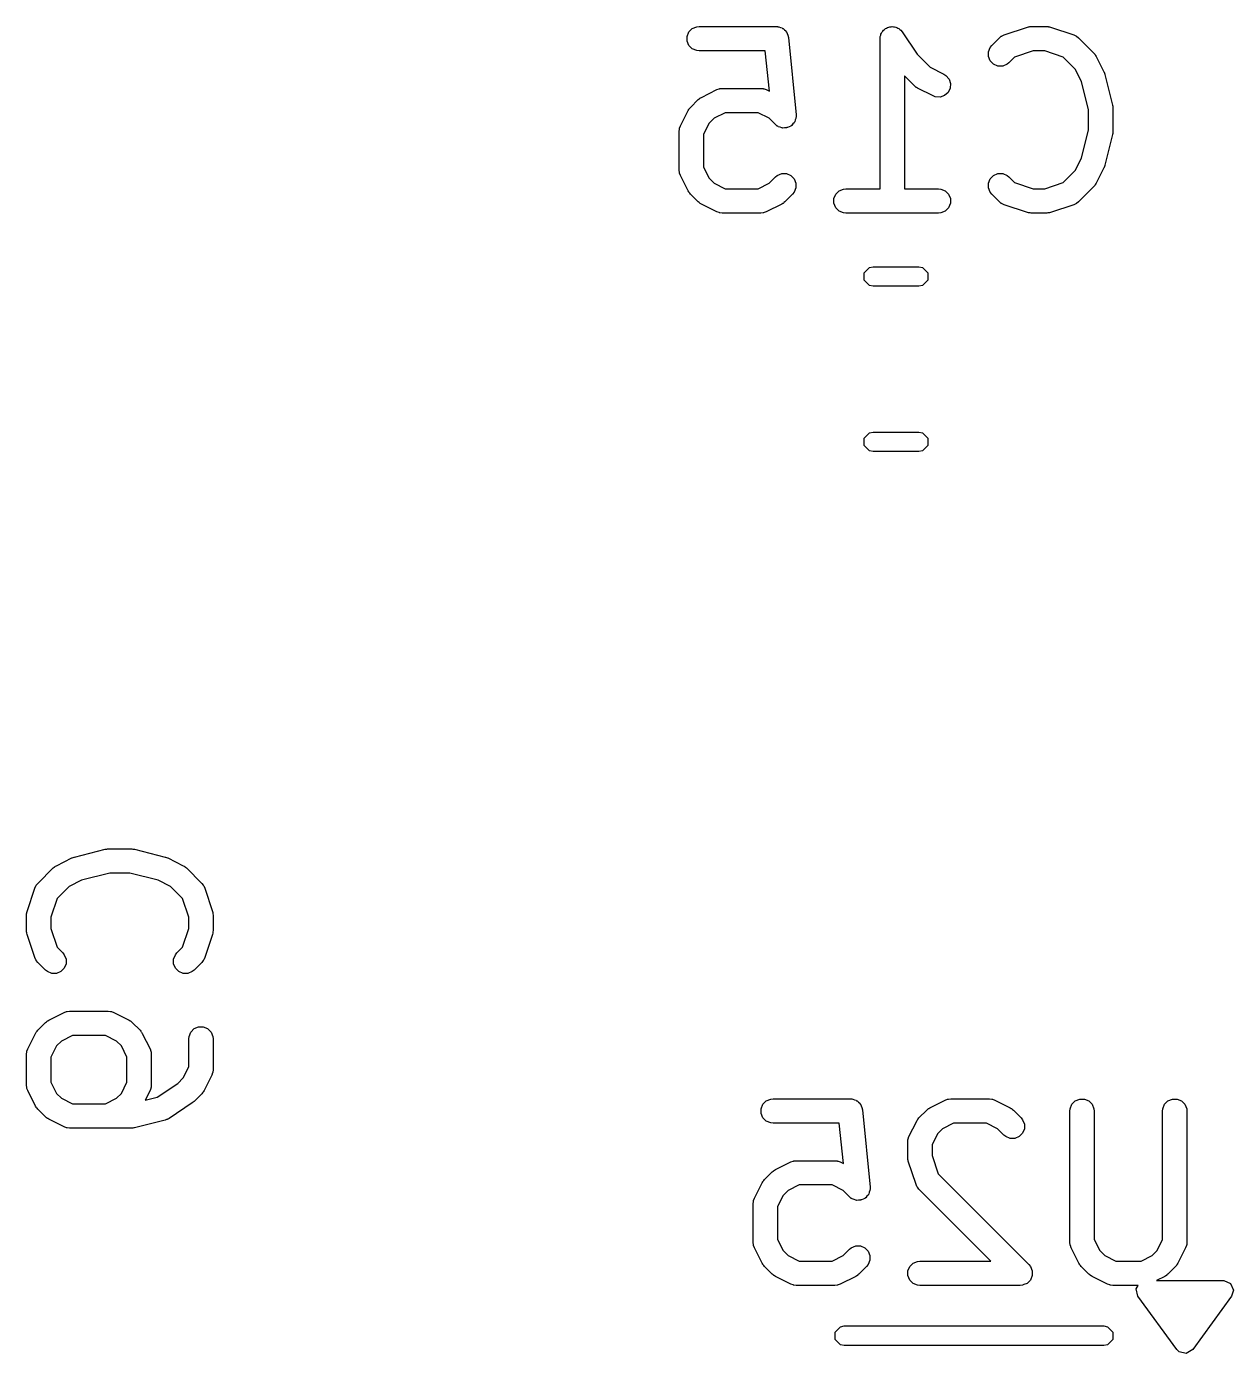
# Model space of a CAD drawing. Extents: x 3.99 to 8.09, y -5.39 to -1.7.
# Drawn here: x 5.9827 to 6.2756, y -4.5177 to -4.1957 of the extents above; entities that cross this region are included whole.
import ezdxf

# ---------------------------------------------------------------- set-up
doc = ezdxf.new("R2010")
doc.units = 0
doc.header["$MEASUREMENT"] = 0
doc.layers.add('BLACK', color=7, linetype='CONTINUOUS')

msp = doc.modelspace()

# ---------------------------------------------------------------- linework, layer by layer
at = {"layer": 'BLACK', "linetype": 'CONTINUOUS'}
for p, q in [((6.14425, -4.19616), (6.14532, -4.19572)), ((6.14532, -4.19572), (6.14589, -4.19566)), ((6.14589, -4.19566), (6.16464, -4.19566)), ((6.16464, -4.19566), (6.16485, -4.19568)), ((6.16485, -4.19568), (6.16493, -4.19568)), ((6.16493, -4.19568), (6.165, -4.1957)), ((6.165, -4.1957), (6.16522, -4.19572)), ((6.16522, -4.19572), (6.16562, -4.19588)), ((6.16562, -4.19588), (6.16603, -4.19601)), ((6.19139, -4.19605), (6.19164, -4.19589)), ((6.19164, -4.19589), (6.19192, -4.19583)), ((6.19192, -4.19583), (6.19219, -4.19572)), ((6.19219, -4.19572), (6.19248, -4.19572)), ((6.19248, -4.19572), (6.19277, -4.19566)), ((6.19277, -4.19566), (6.19305, -4.19572)), ((6.19305, -4.19572), (6.19334, -4.19572)), ((6.19334, -4.19572), (6.19361, -4.19583)), ((6.19361, -4.19583), (6.1939, -4.19589)), ((6.1939, -4.19589), (6.19414, -4.19605)), ((6.21995, -4.19769), (6.22558, -4.19581)), ((6.22558, -4.19581), (6.22586, -4.19575)), ((6.22586, -4.19575), (6.22593, -4.19572)), ((6.22593, -4.19572), (6.22604, -4.19571)), ((6.22604, -4.19571), (6.22614, -4.19569)), ((6.22614, -4.19569), (6.22622, -4.19569)), ((6.22622, -4.19569), (6.22651, -4.19566)), ((6.22651, -4.19566), (6.23026, -4.19566)), ((6.23026, -4.19566), (6.23055, -4.19569)), ((6.23055, -4.19569), (6.23063, -4.19569)), ((6.23063, -4.19569), (6.23073, -4.19571)), ((6.23073, -4.19571), (6.23083, -4.19572)), ((6.23083, -4.19572), (6.23091, -4.19575)), ((6.23091, -4.19575), (6.23119, -4.19581)), ((6.23119, -4.19581), (6.23682, -4.19769)), ((6.143, -4.19804), (6.14344, -4.19697)), ((6.143, -4.19919), (6.143, -4.19804)), ((6.14344, -4.20026), (6.143, -4.19919)), ((6.14344, -4.19697), (6.14425, -4.19616)), ((6.16603, -4.19601), (6.16615, -4.1961)), ((6.16615, -4.1961), (6.16628, -4.19616)), ((6.16628, -4.19616), (6.16659, -4.19647)), ((6.16659, -4.19647), (6.16692, -4.19674)), ((6.16692, -4.19674), (6.16699, -4.19687)), ((6.16699, -4.19687), (6.1671, -4.19697)), ((6.1671, -4.19697), (6.16726, -4.19737)), ((6.16726, -4.19737), (6.16747, -4.19775)), ((6.16747, -4.19775), (6.16751, -4.19797)), ((6.16751, -4.19797), (6.16754, -4.19804)), ((6.16754, -4.19804), (6.16754, -4.19811)), ((6.16754, -4.19811), (6.16758, -4.19832)), ((6.16758, -4.19832), (6.16945, -4.21707)), ((6.18981, -4.19861), (6.18987, -4.19804)), ((6.18981, -4.23503), (6.18981, -4.19861)), ((6.18981, -4.19861), (6.18981, -4.19861)), ((6.18981, -4.19861), (6.18981, -4.19861)), ((6.18981, -4.19861), (6.18981, -4.19861)), ((6.18987, -4.19804), (6.18998, -4.19777)), ((6.18998, -4.19777), (6.19004, -4.19748)), ((6.19004, -4.19748), (6.1902, -4.19724)), ((6.1902, -4.19724), (6.19031, -4.19697)), ((6.19031, -4.19697), (6.19051, -4.19677)), ((6.19051, -4.19677), (6.19068, -4.19652)), ((6.19068, -4.19652), (6.19092, -4.19636)), ((6.19092, -4.19636), (6.19112, -4.19616)), ((6.19112, -4.19616), (6.19139, -4.19605)), ((6.19414, -4.19605), (6.1944, -4.19616)), ((6.1944, -4.19616), (6.19461, -4.19637)), ((6.19461, -4.19637), (6.19485, -4.19653)), ((6.19485, -4.19653), (6.19522, -4.19697)), ((6.19522, -4.19697), (6.19522, -4.19697)), ((6.19522, -4.19697), (6.19522, -4.19698)), ((6.19522, -4.19698), (6.19522, -4.19698)), ((6.19522, -4.19698), (6.19881, -4.20236)), ((6.21692, -4.20028), (6.2188, -4.1984)), ((6.2188, -4.1984), (6.21924, -4.19803)), ((6.21924, -4.19803), (6.21934, -4.19799)), ((6.21934, -4.19799), (6.21942, -4.19792)), ((6.21942, -4.19792), (6.21995, -4.19769)), ((6.23682, -4.19769), (6.23735, -4.19792)), ((6.23735, -4.19792), (6.23743, -4.19799)), ((6.23743, -4.19799), (6.23752, -4.19803)), ((6.23752, -4.19803), (6.23797, -4.1984)), ((6.23797, -4.1984), (6.24172, -4.20215)), ((6.14425, -4.20107), (6.14344, -4.20026)), ((6.14532, -4.20151), (6.14425, -4.20107)), ((6.14589, -4.20157), (6.14532, -4.20151)), ((6.16197, -4.20157), (6.14589, -4.20157)), ((6.16295, -4.21134), (6.16197, -4.20157)), ((6.19881, -4.20236), (6.20201, -4.20556)), ((6.21611, -4.20179), (6.21655, -4.20072)), ((6.21611, -4.20294), (6.21611, -4.20179)), ((6.21655, -4.20072), (6.21692, -4.20028)), ((6.22699, -4.20157), (6.22248, -4.20307)), ((6.22978, -4.20157), (6.22699, -4.20157)), ((6.23429, -4.20307), (6.22978, -4.20157)), ((6.24172, -4.20215), (6.24191, -4.20238)), ((6.24191, -4.20238), (6.24197, -4.20243)), ((6.24197, -4.20243), (6.24202, -4.20252)), ((6.20201, -4.20556), (6.20533, -4.20722)), ((6.21655, -4.204), (6.21611, -4.20294)), ((6.21737, -4.20482), (6.21655, -4.204)), ((6.21843, -4.20526), (6.21737, -4.20482)), ((6.21959, -4.20526), (6.21843, -4.20526)), ((6.22065, -4.20482), (6.21959, -4.20526)), ((6.2211, -4.20445), (6.22065, -4.20482)), ((6.22248, -4.20307), (6.2211, -4.20445)), ((6.23721, -4.20599), (6.23429, -4.20307)), ((6.24202, -4.20252), (6.24209, -4.2026)), ((6.24209, -4.2026), (6.24212, -4.20267)), ((6.24212, -4.20267), (6.24227, -4.20292)), ((6.24227, -4.20292), (6.24415, -4.20667)), ((6.19817, -4.21008), (6.19572, -4.20762)), ((6.19572, -4.20762), (6.19572, -4.23503)), ((6.20533, -4.20722), (6.20582, -4.20753)), ((6.20582, -4.20753), (6.20658, -4.2084)), ((6.20658, -4.2084), (6.20694, -4.20949)), ((6.23872, -4.20902), (6.23721, -4.20599)), ((6.24415, -4.20667), (6.24416, -4.20671)), ((6.24416, -4.20671), (6.24418, -4.20673)), ((6.24418, -4.20673), (6.24426, -4.20697)), ((6.24426, -4.20697), (6.24436, -4.20721)), ((6.24436, -4.20721), (6.24436, -4.20723)), ((6.24436, -4.20723), (6.24437, -4.20727)), ((6.24437, -4.20727), (6.24625, -4.21477)), ((6.14645, -4.21285), (6.1502, -4.21097)), ((6.1502, -4.21097), (6.15074, -4.21077)), ((6.15074, -4.21077), (6.15084, -4.21076)), ((6.15084, -4.21076), (6.15094, -4.21072)), ((6.15094, -4.21072), (6.15152, -4.21066)), ((6.15152, -4.21066), (6.16089, -4.21066)), ((6.16089, -4.21066), (6.16147, -4.21072)), ((6.16147, -4.21072), (6.16157, -4.21076)), ((6.16157, -4.21076), (6.16167, -4.21077)), ((6.16167, -4.21077), (6.16221, -4.21097)), ((6.16221, -4.21097), (6.16295, -4.21134)), ((6.1984, -4.21026), (6.19817, -4.21008)), ((6.19845, -4.21032), (6.1984, -4.21026)), ((6.19854, -4.21038), (6.19845, -4.21032)), ((6.19862, -4.21044), (6.19854, -4.21038)), ((6.19869, -4.21047), (6.19862, -4.21044)), ((6.19894, -4.21063), (6.19869, -4.21047)), ((6.20269, -4.2125), (6.19894, -4.21063)), ((6.20634, -4.21167), (6.20547, -4.21243)), ((6.20686, -4.21064), (6.20634, -4.21167)), ((6.20694, -4.20949), (6.20686, -4.21064)), ((6.24043, -4.21585), (6.23872, -4.20902)), ((6.14362, -4.2155), (6.14381, -4.21527)), ((6.14381, -4.21527), (6.14568, -4.2134)), ((6.14568, -4.2134), (6.14591, -4.21321)), ((6.14591, -4.21321), (6.14596, -4.21316)), ((6.14596, -4.21316), (6.14605, -4.2131)), ((6.14605, -4.2131), (6.14613, -4.21303)), ((6.14613, -4.21303), (6.1462, -4.213)), ((6.1462, -4.213), (6.14645, -4.21285)), ((6.20323, -4.21271), (6.20269, -4.2125)), ((6.20438, -4.21279), (6.20323, -4.21271)), ((6.20547, -4.21243), (6.20438, -4.21279)), ((6.24625, -4.21477), (6.24626, -4.21487)), ((6.24626, -4.21487), (6.24628, -4.21491)), ((6.24628, -4.21491), (6.2463, -4.21513)), ((6.2463, -4.21513), (6.24633, -4.21534)), ((6.14138, -4.21979), (6.14325, -4.21604)), ((6.14325, -4.21604), (6.14341, -4.21579)), ((6.14341, -4.21579), (6.14344, -4.21572)), ((6.14344, -4.21572), (6.14351, -4.21564)), ((6.14351, -4.21564), (6.14356, -4.21555)), ((6.14356, -4.21555), (6.14362, -4.2155)), ((6.14952, -4.21791), (6.14832, -4.21911)), ((6.15222, -4.21657), (6.14952, -4.21791)), ((6.1602, -4.21657), (6.15222, -4.21657)), ((6.16289, -4.21791), (6.1602, -4.21657)), ((6.16443, -4.21945), (6.16289, -4.21791)), ((6.16925, -4.21834), (6.16912, -4.21875)), ((6.16941, -4.21794), (6.16925, -4.21834)), ((6.16946, -4.21765), (6.16941, -4.21779)), ((6.16941, -4.21779), (6.16941, -4.21794)), ((6.16945, -4.21707), (6.16946, -4.21765)), ((6.24043, -4.22075), (6.24043, -4.21585)), ((6.24633, -4.21534), (6.24632, -4.21539)), ((6.24632, -4.21539), (6.24633, -4.21549)), ((6.24633, -4.21549), (6.24633, -4.22111)), ((6.14107, -4.22111), (6.14112, -4.22054)), ((6.14107, -4.23049), (6.14107, -4.22111)), ((6.14112, -4.22054), (6.14116, -4.22044)), ((6.14116, -4.22044), (6.14117, -4.22033)), ((6.14117, -4.22033), (6.14138, -4.21979)), ((6.14832, -4.21911), (6.14697, -4.22181)), ((6.16488, -4.21982), (6.16443, -4.21945)), ((6.16501, -4.21987), (6.16488, -4.21982)), ((6.16513, -4.21997), (6.16501, -4.21987)), ((6.16554, -4.22009), (6.16513, -4.21997)), ((6.16594, -4.22026), (6.16554, -4.22009)), ((6.16609, -4.22026), (6.16594, -4.22026)), ((6.16623, -4.2203), (6.16609, -4.22026)), ((6.16666, -4.22026), (6.16623, -4.2203)), ((6.16709, -4.22026), (6.16666, -4.22026)), ((6.16723, -4.2202), (6.16709, -4.22026)), ((6.16738, -4.22019), (6.16723, -4.2202)), ((6.16776, -4.21998), (6.16738, -4.22019)), ((6.16816, -4.21982), (6.16776, -4.21998)), ((6.16826, -4.21971), (6.16816, -4.21982)), ((6.16839, -4.21964), (6.16826, -4.21971)), ((6.16867, -4.21931), (6.16839, -4.21964)), ((6.16897, -4.219), (6.16867, -4.21931)), ((6.16903, -4.21887), (6.16897, -4.219)), ((6.16912, -4.21875), (6.16903, -4.21887)), ((6.23872, -4.22758), (6.24043, -4.22075)), ((6.24626, -4.22173), (6.24625, -4.22183)), ((6.24628, -4.22169), (6.24626, -4.22173)), ((6.2463, -4.22147), (6.24628, -4.22169)), ((6.24633, -4.22126), (6.2463, -4.22147)), ((6.24633, -4.22111), (6.24632, -4.22121)), ((6.24632, -4.22121), (6.24633, -4.22126)), ((6.14697, -4.22181), (6.14697, -4.22979)), ((6.24625, -4.22183), (6.24437, -4.22933)), ((6.23721, -4.23061), (6.23872, -4.22758)), ((6.14112, -4.23106), (6.14107, -4.23049)), ((6.14116, -4.23116), (6.14112, -4.23106)), ((6.14117, -4.23127), (6.14116, -4.23116)), ((6.14138, -4.23181), (6.14117, -4.23127)), ((6.14697, -4.22979), (6.14832, -4.23249)), ((6.16488, -4.23178), (6.16594, -4.23134)), ((6.16594, -4.23134), (6.16709, -4.23134)), ((6.16709, -4.23134), (6.16816, -4.23178)), ((6.21737, -4.23178), (6.21843, -4.23134)), ((6.21843, -4.23134), (6.21959, -4.23134)), ((6.21959, -4.23134), (6.22065, -4.23178)), ((6.23429, -4.23353), (6.23721, -4.23061)), ((6.24415, -4.22993), (6.24227, -4.23368)), ((6.24416, -4.22989), (6.24415, -4.22993)), ((6.24418, -4.22987), (6.24416, -4.22989)), ((6.24426, -4.22963), (6.24418, -4.22987)), ((6.24436, -4.22939), (6.24426, -4.22963)), ((6.24437, -4.22933), (6.24436, -4.22937)), ((6.24436, -4.22937), (6.24436, -4.22939)), ((6.14325, -4.23556), (6.14138, -4.23181)), ((6.14832, -4.23249), (6.14952, -4.23368)), ((6.14952, -4.23368), (6.15222, -4.23503)), ((6.1602, -4.23503), (6.16289, -4.23368)), ((6.16289, -4.23368), (6.16443, -4.23215)), ((6.16443, -4.23215), (6.16488, -4.23178)), ((6.16816, -4.23178), (6.16897, -4.23259)), ((6.16897, -4.23259), (6.16941, -4.23366)), ((6.16941, -4.23366), (6.16941, -4.23481)), ((6.21611, -4.23366), (6.21655, -4.23259)), ((6.21611, -4.23481), (6.21611, -4.23366)), ((6.21655, -4.23259), (6.21737, -4.23178)), ((6.22065, -4.23178), (6.2211, -4.23215)), ((6.2211, -4.23215), (6.22248, -4.23353)), ((6.22248, -4.23353), (6.22699, -4.23503)), ((6.22978, -4.23503), (6.23429, -4.23353)), ((6.24172, -4.23445), (6.23797, -4.2382)), ((6.24191, -4.23422), (6.24172, -4.23445)), ((6.24197, -4.23417), (6.24191, -4.23422)), ((6.24202, -4.23408), (6.24197, -4.23417)), ((6.24209, -4.234), (6.24202, -4.23408)), ((6.24212, -4.23393), (6.24209, -4.234)), ((6.24227, -4.23368), (6.24212, -4.23393)), ((6.14341, -4.2358), (6.14325, -4.23556)), ((6.14344, -4.23588), (6.14341, -4.2358)), ((6.14351, -4.23596), (6.14344, -4.23588)), ((6.14356, -4.23605), (6.14351, -4.23596)), ((6.14362, -4.2361), (6.14356, -4.23605)), ((6.14381, -4.23632), (6.14362, -4.2361)), ((6.14568, -4.2382), (6.14381, -4.23632)), ((6.15222, -4.23503), (6.1602, -4.23503)), ((6.1686, -4.23632), (6.16673, -4.2382)), ((6.16897, -4.23588), (6.1686, -4.23632)), ((6.16941, -4.23481), (6.16897, -4.23588)), ((6.17862, -4.23741), (6.17906, -4.23634)), ((6.17862, -4.23856), (6.17862, -4.23741)), ((6.17906, -4.23634), (6.17987, -4.23553)), ((6.17987, -4.23553), (6.18094, -4.23509)), ((6.18094, -4.23509), (6.18151, -4.23503)), ((6.18151, -4.23503), (6.18981, -4.23503)), ((6.19572, -4.23503), (6.20401, -4.23503)), ((6.20401, -4.23503), (6.20459, -4.23509)), ((6.20459, -4.23509), (6.20565, -4.23553)), ((6.20565, -4.23553), (6.20647, -4.23634)), ((6.20647, -4.23634), (6.20691, -4.23741)), ((6.20691, -4.23741), (6.20691, -4.23856)), ((6.21655, -4.23588), (6.21611, -4.23481)), ((6.21692, -4.23632), (6.21655, -4.23588)), ((6.2188, -4.2382), (6.21692, -4.23632)), ((6.22699, -4.23503), (6.22978, -4.23503)), ((6.14591, -4.23838), (6.14568, -4.2382)), ((6.14596, -4.23844), (6.14591, -4.23838)), ((6.14605, -4.2385), (6.14596, -4.23844)), ((6.14613, -4.23857), (6.14605, -4.2385)), ((6.1462, -4.2386), (6.14613, -4.23857)), ((6.14645, -4.23875), (6.1462, -4.2386)), ((6.1502, -4.24063), (6.14645, -4.23875)), ((6.15074, -4.24083), (6.1502, -4.24063)), ((6.15084, -4.24084), (6.15074, -4.24083)), ((6.15094, -4.24088), (6.15084, -4.24084)), ((6.15152, -4.24094), (6.15094, -4.24088)), ((6.16089, -4.24094), (6.15152, -4.24094)), ((6.16147, -4.24088), (6.16089, -4.24094)), ((6.16157, -4.24084), (6.16147, -4.24088)), ((6.16167, -4.24083), (6.16157, -4.24084)), ((6.16221, -4.24063), (6.16167, -4.24083)), ((6.16596, -4.23875), (6.16221, -4.24063)), ((6.16621, -4.2386), (6.16596, -4.23875)), ((6.16628, -4.23857), (6.16621, -4.2386)), ((6.16636, -4.2385), (6.16628, -4.23857)), ((6.16645, -4.23844), (6.16636, -4.2385)), ((6.1665, -4.23838), (6.16645, -4.23844)), ((6.16673, -4.2382), (6.1665, -4.23838)), ((6.17906, -4.23963), (6.17862, -4.23856)), ((6.17987, -4.24044), (6.17906, -4.23963)), ((6.18094, -4.24088), (6.17987, -4.24044)), ((6.18151, -4.24094), (6.18094, -4.24088)), ((6.20401, -4.24094), (6.18151, -4.24094)), ((6.20459, -4.24088), (6.20401, -4.24094)), ((6.20565, -4.24044), (6.20459, -4.24088)), ((6.20647, -4.23963), (6.20565, -4.24044)), ((6.20691, -4.23856), (6.20647, -4.23963)), ((6.21924, -4.23857), (6.2188, -4.2382)), ((6.21934, -4.23861), (6.21924, -4.23857)), ((6.21942, -4.23868), (6.21934, -4.23861)), ((6.21995, -4.23891), (6.21942, -4.23868)), ((6.22558, -4.24079), (6.21995, -4.23891)), ((6.22586, -4.24085), (6.22558, -4.24079)), ((6.22593, -4.24088), (6.22586, -4.24085)), ((6.22604, -4.24089), (6.22593, -4.24088)), ((6.22614, -4.24091), (6.22604, -4.24089)), ((6.22622, -4.24091), (6.22614, -4.24091)), ((6.22651, -4.24094), (6.22622, -4.24091)), ((6.23026, -4.24094), (6.22651, -4.24094)), ((6.23055, -4.24091), (6.23026, -4.24094)), ((6.23063, -4.24091), (6.23055, -4.24091)), ((6.23073, -4.24089), (6.23063, -4.24091)), ((6.23083, -4.24088), (6.23073, -4.24089)), ((6.23091, -4.24085), (6.23083, -4.24088)), ((6.23119, -4.24079), (6.23091, -4.24085)), ((6.23682, -4.23891), (6.23119, -4.24079)), ((6.23735, -4.23868), (6.23682, -4.23891)), ((6.23743, -4.23861), (6.23735, -4.23868)), ((6.23752, -4.23857), (6.23743, -4.23861)), ((6.23797, -4.2382), (6.23752, -4.23857)), ((6.18726, -4.25412), (6.18817, -4.25394)), ((6.18817, -4.25394), (6.19924, -4.25394)), ((6.19924, -4.25394), (6.20014, -4.25412)), ((6.18598, -4.2554), (6.18726, -4.25412)), ((6.18598, -4.2572), (6.18598, -4.2554)), ((6.20014, -4.25412), (6.20142, -4.2554)), ((6.20142, -4.2554), (6.20142, -4.2572)), ((6.18726, -4.25848), (6.18598, -4.2572)), ((6.18817, -4.25866), (6.18726, -4.25848)), ((6.19924, -4.25866), (6.18817, -4.25866)), ((6.20014, -4.25848), (6.19924, -4.25866)), ((6.20142, -4.2572), (6.20014, -4.25848)), ((6.18598, -4.29555), (6.18726, -4.29427)), ((6.18598, -4.29736), (6.18598, -4.29555)), ((6.18726, -4.29427), (6.18817, -4.29409)), ((6.18817, -4.29409), (6.19924, -4.29409)), ((6.19924, -4.29409), (6.20014, -4.29427)), ((6.20014, -4.29427), (6.20142, -4.29555)), ((6.20142, -4.29555), (6.20142, -4.29736)), ((6.18726, -4.29864), (6.18598, -4.29736)), ((6.18817, -4.29882), (6.18726, -4.29864)), ((6.19924, -4.29882), (6.18817, -4.29882)), ((6.20014, -4.29864), (6.19924, -4.29882)), ((6.20142, -4.29736), (6.20014, -4.29864)), ((5.99428, -4.39721), (6.00178, -4.39534)), ((6.00178, -4.39534), (6.00188, -4.39532)), ((6.00188, -4.39532), (6.00192, -4.3953)), ((6.00192, -4.3953), (6.00214, -4.39528)), ((6.00214, -4.39528), (6.00235, -4.39525)), ((6.00235, -4.39525), (6.0024, -4.39526)), ((6.0024, -4.39526), (6.0025, -4.39525)), ((6.0025, -4.39525), (6.00812, -4.39525)), ((6.00812, -4.39525), (6.00822, -4.39526)), ((6.00822, -4.39526), (6.00826, -4.39525)), ((6.00826, -4.39525), (6.00848, -4.39528)), ((6.00848, -4.39528), (6.0087, -4.3953)), ((6.0087, -4.3953), (6.00874, -4.39532)), ((6.00874, -4.39532), (6.00884, -4.39534)), ((6.00884, -4.39534), (6.01634, -4.39721)), ((5.98993, -4.39931), (5.99368, -4.39743)), ((5.99368, -4.39743), (5.99372, -4.39742)), ((5.99372, -4.39742), (5.99374, -4.39741)), ((5.99374, -4.39741), (5.99398, -4.39732)), ((5.99398, -4.39732), (5.99422, -4.39723)), ((5.99422, -4.39723), (5.99424, -4.39723)), ((5.99424, -4.39723), (5.99428, -4.39721)), ((6.01634, -4.39721), (6.01638, -4.39723)), ((6.01638, -4.39723), (6.0164, -4.39723)), ((6.0164, -4.39723), (6.01664, -4.39732)), ((6.01664, -4.39732), (6.01688, -4.39741)), ((6.01688, -4.39741), (6.0169, -4.39742)), ((6.0169, -4.39742), (6.01694, -4.39743)), ((6.01694, -4.39743), (6.02069, -4.39931)), ((5.98541, -4.40361), (5.98916, -4.39986)), ((5.98916, -4.39986), (5.98939, -4.39968)), ((5.98939, -4.39968), (5.98944, -4.39962)), ((5.98944, -4.39962), (5.98953, -4.39956)), ((5.98953, -4.39956), (5.98961, -4.39949)), ((5.98961, -4.39949), (5.98968, -4.39946)), ((5.98968, -4.39946), (5.98993, -4.39931)), ((6.00286, -4.40115), (5.99603, -4.40286)), ((6.00776, -4.40115), (6.00286, -4.40115)), ((6.01459, -4.40286), (6.00776, -4.40115)), ((6.02069, -4.39931), (6.02094, -4.39946)), ((6.02094, -4.39946), (6.02101, -4.39949)), ((6.02101, -4.39949), (6.02109, -4.39956)), ((6.02109, -4.39956), (6.02118, -4.39962)), ((6.02118, -4.39962), (6.02123, -4.39968)), ((6.02123, -4.39968), (6.02146, -4.39986)), ((6.02146, -4.39986), (6.02521, -4.40361)), ((5.98282, -4.41039), (5.9847, -4.40477)), ((5.9847, -4.40477), (5.98493, -4.40424)), ((5.98493, -4.40424), (5.985, -4.40416)), ((5.985, -4.40416), (5.98504, -4.40406)), ((5.98504, -4.40406), (5.98541, -4.40361)), ((5.993, -4.40438), (5.99008, -4.40729)), ((5.99603, -4.40286), (5.993, -4.40438)), ((6.01762, -4.40438), (6.01459, -4.40286)), ((6.02054, -4.40729), (6.01762, -4.40438)), ((6.02521, -4.40361), (6.02557, -4.40406)), ((6.02557, -4.40406), (6.02561, -4.40416)), ((6.02561, -4.40416), (6.02568, -4.40424)), ((6.02568, -4.40424), (6.02592, -4.40477)), ((6.02592, -4.40477), (6.02779, -4.41039)), ((5.99008, -4.40729), (5.98858, -4.4118)), ((6.02204, -4.4118), (6.02054, -4.40729)), ((5.98267, -4.41132), (5.9827, -4.41103)), ((5.98267, -4.41507), (5.98267, -4.41132)), ((5.98269, -4.41095), (5.98272, -4.41085)), ((5.9827, -4.41103), (5.98269, -4.41095)), ((5.98272, -4.41085), (5.98273, -4.41075)), ((5.98273, -4.41075), (5.98276, -4.41068)), ((5.98276, -4.41068), (5.98282, -4.41039)), ((6.02779, -4.41039), (6.02786, -4.41068)), ((6.02786, -4.41068), (6.02789, -4.41075)), ((6.02789, -4.41075), (6.0279, -4.41085)), ((6.0279, -4.41085), (6.02792, -4.41095)), ((6.02792, -4.41095), (6.02792, -4.41103)), ((6.02792, -4.41103), (6.02795, -4.41132)), ((6.02795, -4.41132), (6.02795, -4.41507)), ((5.98858, -4.4118), (5.98858, -4.41459)), ((5.98858, -4.41459), (5.99008, -4.4191)), ((6.02054, -4.4191), (6.02204, -4.41459)), ((6.02204, -4.41459), (6.02204, -4.4118)), ((5.9827, -4.41536), (5.98267, -4.41507)), ((5.98269, -4.41544), (5.9827, -4.41536)), ((5.98272, -4.41554), (5.98269, -4.41544)), ((5.98273, -4.41565), (5.98272, -4.41554)), ((5.98276, -4.41572), (5.98273, -4.41565)), ((5.98282, -4.41601), (5.98276, -4.41572)), ((5.9847, -4.42163), (5.98282, -4.41601)), ((6.02779, -4.41601), (6.02592, -4.42163)), ((6.02786, -4.41572), (6.02779, -4.41601)), ((6.02789, -4.41565), (6.02786, -4.41572)), ((6.0279, -4.41554), (6.02789, -4.41565)), ((6.02792, -4.41544), (6.0279, -4.41554)), ((6.02795, -4.41507), (6.02792, -4.41536)), ((6.02792, -4.41536), (6.02792, -4.41544)), ((5.99008, -4.4191), (5.99146, -4.42048)), ((5.99146, -4.42048), (5.99183, -4.42093)), ((5.99183, -4.42093), (5.99227, -4.422)), ((6.01835, -4.422), (6.01879, -4.42093)), ((6.01879, -4.42093), (6.01916, -4.42048)), ((6.01916, -4.42048), (6.02054, -4.4191)), ((5.98493, -4.42216), (5.9847, -4.42163)), ((5.985, -4.42224), (5.98493, -4.42216)), ((5.98504, -4.42234), (5.985, -4.42224)), ((5.98541, -4.42279), (5.98504, -4.42234)), ((5.98728, -4.42466), (5.98541, -4.42279)), ((5.99183, -4.42421), (5.99101, -4.42503)), ((5.99227, -4.42315), (5.99183, -4.42421)), ((5.99227, -4.422), (5.99227, -4.42315)), ((6.01835, -4.42315), (6.01835, -4.422)), ((6.01879, -4.42421), (6.01835, -4.42315)), ((6.0196, -4.42503), (6.01879, -4.42421)), ((6.02521, -4.42279), (6.02333, -4.42466)), ((6.02557, -4.42234), (6.02521, -4.42279)), ((6.02561, -4.42224), (6.02557, -4.42234)), ((6.02568, -4.42216), (6.02561, -4.42224)), ((6.02592, -4.42163), (6.02568, -4.42216)), ((5.98773, -4.42503), (5.98728, -4.42466)), ((5.9888, -4.42547), (5.98773, -4.42503)), ((5.98995, -4.42547), (5.9888, -4.42547)), ((5.99101, -4.42503), (5.98995, -4.42547)), ((6.02067, -4.42547), (6.0196, -4.42503)), ((6.02182, -4.42547), (6.02067, -4.42547)), ((6.02288, -4.42503), (6.02182, -4.42547)), ((6.02333, -4.42466), (6.02288, -4.42503)), ((5.98541, -4.43923), (5.98728, -4.43736)), ((5.98728, -4.43736), (5.98751, -4.43717)), ((5.98751, -4.43717), (5.98756, -4.43711)), ((5.98756, -4.43711), (5.98765, -4.43706)), ((5.98765, -4.43706), (5.98773, -4.43699)), ((5.98773, -4.43699), (5.9878, -4.43696)), ((5.9878, -4.43696), (5.98805, -4.4368)), ((5.98805, -4.4368), (5.9918, -4.43493)), ((5.9918, -4.43493), (5.99234, -4.43472)), ((5.99234, -4.43472), (5.99245, -4.43471)), ((5.99245, -4.43471), (5.99255, -4.43467)), ((5.99255, -4.43467), (5.99312, -4.43462)), ((5.99312, -4.43462), (6.0025, -4.43462)), ((6.0025, -4.43462), (6.00307, -4.43467)), ((6.00307, -4.43467), (6.00317, -4.43471)), ((6.00317, -4.43471), (6.00328, -4.43472)), ((6.00328, -4.43472), (6.00382, -4.43493)), ((6.00382, -4.43493), (6.00757, -4.4368)), ((6.00757, -4.4368), (6.00781, -4.43696)), ((6.00781, -4.43696), (6.00789, -4.43699)), ((6.00789, -4.43699), (6.00797, -4.43706)), ((6.00797, -4.43706), (6.00806, -4.43711)), ((6.00806, -4.43711), (6.00811, -4.43717)), ((6.00811, -4.43717), (6.00833, -4.43736)), ((6.00833, -4.43736), (6.01021, -4.43923)), ((5.98298, -4.44375), (5.98486, -4.44)), ((5.98486, -4.44), (5.98501, -4.43975)), ((5.98501, -4.43975), (5.98504, -4.43968)), ((5.98504, -4.43968), (5.98511, -4.4396)), ((5.98511, -4.4396), (5.98516, -4.43951)), ((5.98516, -4.43951), (5.98522, -4.43946)), ((5.98522, -4.43946), (5.98541, -4.43923)), ((5.99382, -4.44052), (5.99112, -4.44187)), ((6.0018, -4.44052), (5.99382, -4.44052)), ((6.0045, -4.44187), (6.0018, -4.44052)), ((6.01021, -4.43923), (6.01039, -4.43946)), ((6.01039, -4.43946), (6.01045, -4.43951)), ((6.01045, -4.43951), (6.01051, -4.4396)), ((6.01051, -4.4396), (6.01058, -4.43968)), ((6.01058, -4.43968), (6.0106, -4.43975)), ((6.0106, -4.43975), (6.01076, -4.44)), ((6.01076, -4.44), (6.01264, -4.44375)), ((6.0221, -4.44074), (6.02254, -4.43968)), ((6.02254, -4.43968), (6.02335, -4.43886)), ((6.02335, -4.43886), (6.02442, -4.43842)), ((6.02442, -4.43842), (6.02557, -4.43842)), ((6.02557, -4.43842), (6.02663, -4.43886)), ((6.02663, -4.43886), (6.02745, -4.43968)), ((6.02745, -4.43968), (6.02789, -4.44074)), ((5.98277, -4.44429), (5.98298, -4.44375)), ((5.98992, -4.44307), (5.98858, -4.44577)), ((5.99112, -4.44187), (5.98992, -4.44307)), ((6.00569, -4.44307), (6.0045, -4.44187)), ((6.00704, -4.44577), (6.00569, -4.44307)), ((6.01264, -4.44375), (6.01284, -4.44429)), ((6.02204, -4.44132), (6.0221, -4.44074)), ((6.02204, -4.44812), (6.02204, -4.44132)), ((6.02789, -4.44074), (6.02795, -4.44132)), ((6.02795, -4.44132), (6.02795, -4.44882)), ((5.98267, -4.44507), (5.98273, -4.44449)), ((5.98267, -4.45257), (5.98267, -4.44507)), ((5.98273, -4.44449), (5.98277, -4.4444)), ((5.98277, -4.4444), (5.98277, -4.44429)), ((5.98858, -4.44577), (5.98858, -4.45187)), ((6.00704, -4.45187), (6.00704, -4.44577)), ((6.01284, -4.44429), (6.01285, -4.4444)), ((6.01285, -4.4444), (6.01289, -4.44449)), ((6.01289, -4.44449), (6.01295, -4.44507)), ((6.01295, -4.44507), (6.01295, -4.45257)), ((6.02069, -4.45082), (6.02204, -4.44812)), ((6.02763, -4.45014), (6.02576, -4.45389)), ((6.02784, -4.4496), (6.02763, -4.45014)), ((6.02785, -4.44949), (6.02784, -4.4496)), ((6.02789, -4.44939), (6.02785, -4.44949)), ((6.02795, -4.44882), (6.02789, -4.44939)), ((5.98273, -4.45314), (5.98267, -4.45257)), ((5.98277, -4.45324), (5.98273, -4.45314)), ((5.98277, -4.45335), (5.98277, -4.45324)), ((5.98298, -4.45389), (5.98277, -4.45335)), ((5.98858, -4.45187), (5.98992, -4.45457)), ((6.00569, -4.45457), (6.00704, -4.45187)), ((6.01284, -4.45335), (6.01264, -4.45389)), ((6.01285, -4.45324), (6.01284, -4.45335)), ((6.01289, -4.45314), (6.01285, -4.45324)), ((6.01295, -4.45257), (6.01289, -4.45314)), ((6.01441, -4.45545), (6.01936, -4.45215)), ((6.01936, -4.45215), (6.02069, -4.45082)), ((5.98486, -4.45764), (5.98298, -4.45389)), ((5.98992, -4.45457), (5.99112, -4.45577)), ((5.99112, -4.45577), (5.99382, -4.45711)), ((6.0018, -4.45711), (6.0045, -4.45577)), ((6.0045, -4.45577), (6.00569, -4.45457)), ((6.01264, -4.45389), (6.01149, -4.45618)), ((6.01149, -4.45618), (6.01441, -4.45545)), ((6.0231, -4.45672), (6.02288, -4.4569)), ((6.02333, -4.45653), (6.0231, -4.45672)), ((6.02521, -4.45466), (6.02333, -4.45653)), ((6.02333, -4.45653), (6.02333, -4.45653)), ((6.02333, -4.45653), (6.02333, -4.45653)), ((6.02539, -4.45443), (6.02521, -4.45466)), ((6.02545, -4.45438), (6.02539, -4.45443)), ((6.02551, -4.45429), (6.02545, -4.45438)), ((6.02557, -4.45421), (6.02551, -4.45429)), ((6.0256, -4.45414), (6.02557, -4.45421)), ((6.02576, -4.45389), (6.0256, -4.45414)), ((6.1614, -4.45721), (6.16221, -4.4564)), ((6.16221, -4.4564), (6.16328, -4.45596)), ((6.16328, -4.45596), (6.16385, -4.4559)), ((6.16385, -4.4559), (6.1826, -4.4559)), ((6.1826, -4.4559), (6.18282, -4.45592)), ((6.18282, -4.45592), (6.18289, -4.45591)), ((6.18289, -4.45591), (6.18296, -4.45593)), ((6.18296, -4.45593), (6.18318, -4.45596)), ((6.18318, -4.45596), (6.18358, -4.45612)), ((6.18358, -4.45612), (6.18399, -4.45624)), ((6.18399, -4.45624), (6.18411, -4.45634)), ((6.18411, -4.45634), (6.18424, -4.4564)), ((6.18424, -4.4564), (6.18455, -4.4567)), ((6.18455, -4.4567), (6.18488, -4.45697)), ((6.2019, -4.45808), (6.20565, -4.45621)), ((6.20565, -4.45621), (6.20619, -4.456)), ((6.20619, -4.456), (6.2063, -4.456)), ((6.2063, -4.456), (6.2064, -4.45596)), ((6.2064, -4.45596), (6.20697, -4.4559)), ((6.20697, -4.4559), (6.21635, -4.4559)), ((6.21635, -4.4559), (6.21692, -4.45596)), ((6.21692, -4.45596), (6.21702, -4.456)), ((6.21702, -4.456), (6.21713, -4.456)), ((6.21713, -4.456), (6.21767, -4.45621)), ((6.21767, -4.45621), (6.22142, -4.45808)), ((6.23639, -4.45721), (6.2372, -4.4564)), ((6.2372, -4.4564), (6.23827, -4.45596)), ((6.23827, -4.45596), (6.23942, -4.45596)), ((6.23942, -4.45596), (6.24049, -4.4564)), ((6.24049, -4.4564), (6.2413, -4.45721)), ((6.25889, -4.45721), (6.2597, -4.4564)), ((6.2597, -4.4564), (6.26077, -4.45596)), ((6.26077, -4.45596), (6.26192, -4.45596)), ((6.26192, -4.45596), (6.26298, -4.4564)), ((6.26298, -4.4564), (6.2638, -4.45721)), ((5.98501, -4.45789), (5.98486, -4.45764)), ((5.98504, -4.45796), (5.98501, -4.45789)), ((5.98511, -4.45804), (5.98504, -4.45796)), ((5.98516, -4.45813), (5.98511, -4.45804)), ((5.98522, -4.45818), (5.98516, -4.45813)), ((5.98541, -4.45841), (5.98522, -4.45818)), ((5.98728, -4.46028), (5.98541, -4.45841)), ((5.99382, -4.45711), (6.0018, -4.45711)), ((6.02288, -4.4569), (6.01726, -4.46065)), ((6.02288, -4.4569), (6.02288, -4.4569)), ((6.02288, -4.4569), (6.02288, -4.4569)), ((6.16096, -4.45828), (6.1614, -4.45721)), ((6.16096, -4.45943), (6.16096, -4.45828)), ((6.1614, -4.46049), (6.16096, -4.45943)), ((6.18488, -4.45697), (6.18495, -4.45711)), ((6.18495, -4.45711), (6.18506, -4.45721)), ((6.18506, -4.45721), (6.18522, -4.45761)), ((6.18522, -4.45761), (6.18543, -4.45799)), ((6.18543, -4.45799), (6.18547, -4.45821)), ((6.18547, -4.45821), (6.1855, -4.45828)), ((6.1855, -4.45828), (6.1855, -4.45835)), ((6.1855, -4.45835), (6.18554, -4.45856)), ((6.18554, -4.45856), (6.18741, -4.4773)), ((6.19926, -4.46051), (6.20114, -4.45864)), ((6.20114, -4.45864), (6.20136, -4.45845)), ((6.20136, -4.45845), (6.20141, -4.45839)), ((6.20141, -4.45839), (6.2015, -4.45834)), ((6.2015, -4.45834), (6.20158, -4.45827)), ((6.20158, -4.45827), (6.20166, -4.45824)), ((6.20166, -4.45824), (6.2019, -4.45808)), ((6.22142, -4.45808), (6.22167, -4.45824)), ((6.22167, -4.45824), (6.22174, -4.45827)), ((6.22174, -4.45827), (6.22182, -4.45834)), ((6.22182, -4.45834), (6.22191, -4.45839)), ((6.22191, -4.45839), (6.22196, -4.45845)), ((6.22196, -4.45845), (6.22219, -4.45864)), ((6.22219, -4.45864), (6.22406, -4.46051)), ((6.23589, -4.45885), (6.23595, -4.45828)), ((6.23589, -4.49072), (6.23589, -4.45885)), ((6.23595, -4.45828), (6.23639, -4.45721)), ((6.2413, -4.45721), (6.24174, -4.45828)), ((6.24174, -4.45828), (6.2418, -4.45885)), ((6.2418, -4.45885), (6.2418, -4.49003)), ((6.25839, -4.45885), (6.25845, -4.45828)), ((6.25839, -4.49003), (6.25839, -4.45885)), ((6.25845, -4.45828), (6.25889, -4.45721)), ((6.2638, -4.45721), (6.26424, -4.45828)), ((6.26424, -4.45828), (6.2643, -4.45885)), ((6.2643, -4.45885), (6.2643, -4.49072)), ((5.98751, -4.46047), (5.98728, -4.46028)), ((5.98756, -4.46053), (5.98751, -4.46047)), ((5.98765, -4.46058), (5.98756, -4.46053)), ((5.98773, -4.46065), (5.98765, -4.46058)), ((5.9878, -4.46068), (5.98773, -4.46065)), ((5.98805, -4.46083), (5.9878, -4.46068)), ((5.9918, -4.46271), (5.98805, -4.46083)), ((5.99234, -4.46292), (5.9918, -4.46271)), ((5.99245, -4.46292), (5.99234, -4.46292)), ((5.99255, -4.46296), (5.99245, -4.46292)), ((5.99312, -4.46302), (5.99255, -4.46296)), ((6.00812, -4.46302), (5.99312, -4.46302)), ((6.00822, -4.46301), (6.00812, -4.46302)), ((6.00826, -4.46302), (6.00822, -4.46301)), ((6.00848, -4.46298), (6.00826, -4.46302)), ((6.0087, -4.46296), (6.00848, -4.46298)), ((6.00874, -4.46295), (6.0087, -4.46296)), ((6.00884, -4.46293), (6.00874, -4.46295)), ((6.01634, -4.46106), (6.00884, -4.46293)), ((6.01667, -4.46094), (6.01634, -4.46106)), ((6.01675, -4.46092), (6.01667, -4.46094)), ((6.01681, -4.46089), (6.01675, -4.46092)), ((6.01688, -4.46086), (6.01681, -4.46089)), ((6.01694, -4.46082), (6.01688, -4.46086)), ((6.01726, -4.46065), (6.01694, -4.46082)), ((6.16221, -4.46131), (6.1614, -4.46049)), ((6.16328, -4.46175), (6.16221, -4.46131)), ((6.16385, -4.4618), (6.16328, -4.46175)), ((6.17993, -4.4618), (6.16385, -4.4618)), ((6.18091, -4.47158), (6.17993, -4.4618)), ((6.19683, -4.46503), (6.19871, -4.46128)), ((6.19871, -4.46128), (6.19886, -4.46103)), ((6.19886, -4.46103), (6.19889, -4.46096)), ((6.19889, -4.46096), (6.19896, -4.46088)), ((6.19896, -4.46088), (6.19902, -4.46079)), ((6.19902, -4.46079), (6.19908, -4.46074)), ((6.19908, -4.46074), (6.19926, -4.46051)), ((6.20497, -4.46315), (6.20378, -4.46435)), ((6.20767, -4.4618), (6.20497, -4.46315)), ((6.21565, -4.4618), (6.20767, -4.4618)), ((6.21835, -4.46315), (6.21565, -4.4618)), ((6.21988, -4.46469), (6.21835, -4.46315)), ((6.22406, -4.46051), (6.22443, -4.46096)), ((6.22443, -4.46096), (6.22487, -4.46202)), ((6.22487, -4.46318), (6.22443, -4.46424)), ((6.22487, -4.46202), (6.22487, -4.46318)), ((6.19652, -4.46635), (6.19658, -4.46577)), ((6.19652, -4.4701), (6.19652, -4.46635)), ((6.19658, -4.46577), (6.19662, -4.46568)), ((6.19662, -4.46568), (6.19663, -4.46557)), ((6.19663, -4.46557), (6.19683, -4.46503)), ((6.20378, -4.46435), (6.20243, -4.46705)), ((6.22033, -4.46506), (6.21988, -4.46469)), ((6.2214, -4.4655), (6.22033, -4.46506)), ((6.22255, -4.4655), (6.2214, -4.4655)), ((6.22361, -4.46506), (6.22255, -4.4655)), ((6.22443, -4.46424), (6.22361, -4.46506)), ((6.20243, -4.46705), (6.20243, -4.46962)), ((6.20243, -4.46962), (6.20393, -4.47413)), ((6.16441, -4.47308), (6.16816, -4.47121)), ((6.16816, -4.47121), (6.1687, -4.471)), ((6.1687, -4.471), (6.1688, -4.47099)), ((6.1688, -4.47099), (6.1689, -4.47095)), ((6.1689, -4.47095), (6.16948, -4.4709)), ((6.16948, -4.4709), (6.17885, -4.4709)), ((6.17885, -4.4709), (6.17943, -4.47095)), ((6.17943, -4.47095), (6.17953, -4.47099)), ((6.17953, -4.47099), (6.17963, -4.471)), ((6.17963, -4.471), (6.18017, -4.47121)), ((6.18017, -4.47121), (6.18091, -4.47158)), ((6.19655, -4.47039), (6.19652, -4.4701)), ((6.19655, -4.47047), (6.19655, -4.47039)), ((6.19657, -4.47057), (6.19655, -4.47047)), ((6.19658, -4.47068), (6.19657, -4.47057)), ((6.19661, -4.47075), (6.19658, -4.47068)), ((6.19667, -4.47103), (6.19661, -4.47075)), ((6.19855, -4.47666), (6.19667, -4.47103)), ((6.16121, -4.47628), (6.16137, -4.47603)), ((6.16137, -4.47603), (6.1614, -4.47596)), ((6.1614, -4.47596), (6.16147, -4.47588)), ((6.16147, -4.47588), (6.16152, -4.47579)), ((6.16152, -4.47579), (6.16158, -4.47574)), ((6.16158, -4.47574), (6.16177, -4.47551)), ((6.16177, -4.47551), (6.16364, -4.47364)), ((6.16364, -4.47364), (6.16387, -4.47345)), ((6.16387, -4.47345), (6.16392, -4.47339)), ((6.16392, -4.47339), (6.16401, -4.47334)), ((6.16401, -4.47334), (6.16409, -4.47327)), ((6.16409, -4.47327), (6.16416, -4.47324)), ((6.16416, -4.47324), (6.16441, -4.47308)), ((6.20393, -4.47413), (6.22593, -4.49613)), ((6.15934, -4.48003), (6.16121, -4.47628)), ((6.16628, -4.47935), (6.16493, -4.48205)), ((6.16748, -4.47815), (6.16628, -4.47935)), ((6.17018, -4.4768), (6.16748, -4.47815)), ((6.17816, -4.4768), (6.17018, -4.4768)), ((6.18085, -4.47815), (6.17816, -4.4768)), ((6.18239, -4.47969), (6.18085, -4.47815)), ((6.18693, -4.47924), (6.18663, -4.47954)), ((6.18699, -4.4791), (6.18693, -4.47924)), ((6.18708, -4.47899), (6.18699, -4.4791)), ((6.18721, -4.47857), (6.18708, -4.47899)), ((6.18737, -4.47817), (6.18721, -4.47857)), ((6.18742, -4.47788), (6.18737, -4.47803)), ((6.18737, -4.47803), (6.18737, -4.47817)), ((6.18741, -4.4773), (6.18742, -4.47788)), ((6.19878, -4.47719), (6.19855, -4.47666)), ((6.19885, -4.47727), (6.19878, -4.47719)), ((6.19889, -4.47736), (6.19885, -4.47727)), ((6.19926, -4.47781), (6.19889, -4.47736)), ((6.21672, -4.49527), (6.19926, -4.47781)), ((6.15903, -4.48135), (6.15908, -4.48077)), ((6.15903, -4.49072), (6.15903, -4.48135)), ((6.15908, -4.48077), (6.15912, -4.48067)), ((6.15912, -4.48067), (6.15913, -4.48057)), ((6.15913, -4.48057), (6.15934, -4.48003)), ((6.16493, -4.48205), (6.16493, -4.49003)), ((6.18284, -4.48005), (6.18239, -4.47969)), ((6.18297, -4.48011), (6.18284, -4.48005)), ((6.18309, -4.4802), (6.18297, -4.48011)), ((6.1835, -4.48033), (6.18309, -4.4802)), ((6.1839, -4.48049), (6.1835, -4.48033)), ((6.18405, -4.48049), (6.1839, -4.48049)), ((6.18419, -4.48054), (6.18405, -4.48049)), ((6.18462, -4.48049), (6.18419, -4.48054)), ((6.18505, -4.48049), (6.18462, -4.48049)), ((6.18519, -4.48044), (6.18505, -4.48049)), ((6.18534, -4.48042), (6.18519, -4.48044)), ((6.18572, -4.48022), (6.18534, -4.48042)), ((6.18612, -4.48005), (6.18572, -4.48022)), ((6.18622, -4.47995), (6.18612, -4.48005)), ((6.18635, -4.47988), (6.18622, -4.47995)), ((6.18663, -4.47954), (6.18635, -4.47988)), ((6.15908, -4.4913), (6.15903, -4.49072)), ((6.15912, -4.4914), (6.15908, -4.4913)), ((6.15913, -4.4915), (6.15912, -4.4914)), ((6.15934, -4.49204), (6.15913, -4.4915)), ((6.16121, -4.49579), (6.15934, -4.49204)), ((6.16493, -4.49003), (6.16628, -4.49272)), ((6.18239, -4.49238), (6.18284, -4.49202)), ((6.18284, -4.49202), (6.1839, -4.49158)), ((6.1839, -4.49158), (6.18505, -4.49158)), ((6.18505, -4.49158), (6.18612, -4.49202)), ((6.18612, -4.49202), (6.18693, -4.49283)), ((6.23595, -4.4913), (6.23589, -4.49072)), ((6.23599, -4.4914), (6.23595, -4.4913)), ((6.236, -4.4915), (6.23599, -4.4914)), ((6.2362, -4.49204), (6.236, -4.4915)), ((6.23808, -4.49579), (6.2362, -4.49204)), ((6.2418, -4.49003), (6.24315, -4.49272)), ((6.25704, -4.49272), (6.25839, -4.49003)), ((6.26398, -4.49204), (6.26211, -4.49579)), ((6.26419, -4.4915), (6.26398, -4.49204)), ((6.2642, -4.4914), (6.26419, -4.4915)), ((6.26424, -4.4913), (6.2642, -4.4914)), ((6.2643, -4.49072), (6.26424, -4.4913)), ((6.16628, -4.49272), (6.16748, -4.49392)), ((6.16748, -4.49392), (6.17018, -4.49527)), ((6.17018, -4.49527), (6.17816, -4.49527)), ((6.17816, -4.49527), (6.18085, -4.49392)), ((6.18085, -4.49392), (6.18239, -4.49238)), ((6.18693, -4.49283), (6.18737, -4.4939)), ((6.18737, -4.49505), (6.18693, -4.49611)), ((6.18737, -4.4939), (6.18737, -4.49505)), ((6.19783, -4.49577), (6.1989, -4.49533)), ((6.1989, -4.49533), (6.19948, -4.49527)), ((6.19948, -4.49527), (6.21672, -4.49527)), ((6.24315, -4.49272), (6.24434, -4.49392)), ((6.24434, -4.49392), (6.24704, -4.49527)), ((6.24704, -4.49527), (6.25315, -4.49527)), ((6.25315, -4.49527), (6.25584, -4.49392)), ((6.25584, -4.49392), (6.25704, -4.49272)), ((6.16137, -4.49604), (6.16121, -4.49579)), ((6.1614, -4.49611), (6.16137, -4.49604)), ((6.16147, -4.49619), (6.1614, -4.49611)), ((6.16152, -4.49628), (6.16147, -4.49619)), ((6.16158, -4.49633), (6.16152, -4.49628)), ((6.16177, -4.49656), (6.16158, -4.49633)), ((6.16364, -4.49843), (6.16177, -4.49656)), ((6.16387, -4.49862), (6.16364, -4.49843)), ((6.16392, -4.49868), (6.16387, -4.49862)), ((6.16401, -4.49874), (6.16392, -4.49868)), ((6.18441, -4.49868), (6.18432, -4.49874)), ((6.18446, -4.49862), (6.18441, -4.49868)), ((6.18469, -4.49843), (6.18446, -4.49862)), ((6.18656, -4.49656), (6.18469, -4.49843)), ((6.18693, -4.49611), (6.18656, -4.49656)), ((6.19658, -4.49765), (6.19702, -4.49658)), ((6.19658, -4.4988), (6.19658, -4.49765)), ((6.19702, -4.49658), (6.19783, -4.49577)), ((6.22593, -4.49613), (6.2263, -4.49658)), ((6.2263, -4.49658), (6.22674, -4.49765)), ((6.22674, -4.49765), (6.22674, -4.4988)), ((6.23823, -4.49604), (6.23808, -4.49579)), ((6.23826, -4.49611), (6.23823, -4.49604)), ((6.23833, -4.49619), (6.23826, -4.49611)), ((6.23839, -4.49628), (6.23833, -4.49619)), ((6.23845, -4.49633), (6.23839, -4.49628)), ((6.23863, -4.49656), (6.23845, -4.49633)), ((6.24051, -4.49843), (6.23863, -4.49656)), ((6.24073, -4.49862), (6.24051, -4.49843)), ((6.24078, -4.49868), (6.24073, -4.49862)), ((6.24087, -4.49874), (6.24078, -4.49868)), ((6.2594, -4.49868), (6.25931, -4.49874)), ((6.25945, -4.49862), (6.2594, -4.49868)), ((6.25968, -4.49843), (6.25945, -4.49862)), ((6.26156, -4.49656), (6.25968, -4.49843)), ((6.26174, -4.49633), (6.26156, -4.49656)), ((6.2618, -4.49628), (6.26174, -4.49633)), ((6.26186, -4.49619), (6.2618, -4.49628)), ((6.26192, -4.49611), (6.26186, -4.49619)), ((6.26195, -4.49604), (6.26192, -4.49611)), ((6.26211, -4.49579), (6.26195, -4.49604)), ((6.16409, -4.4988), (6.16401, -4.49874)), ((6.16416, -4.49883), (6.16409, -4.4988)), ((6.16441, -4.49899), (6.16416, -4.49883)), ((6.16816, -4.50086), (6.16441, -4.49899)), ((6.1687, -4.50107), (6.16816, -4.50086)), ((6.1688, -4.50108), (6.1687, -4.50107)), ((6.1689, -4.50112), (6.1688, -4.50108)), ((6.16948, -4.50117), (6.1689, -4.50112)), ((6.17885, -4.50117), (6.16948, -4.50117)), ((6.17943, -4.50112), (6.17885, -4.50117)), ((6.17953, -4.50108), (6.17943, -4.50112)), ((6.17963, -4.50107), (6.17953, -4.50108)), ((6.18017, -4.50086), (6.17963, -4.50107)), ((6.18392, -4.49899), (6.18017, -4.50086)), ((6.18417, -4.49883), (6.18392, -4.49899)), ((6.18424, -4.4988), (6.18417, -4.49883)), ((6.18432, -4.49874), (6.18424, -4.4988)), ((6.19702, -4.49986), (6.19658, -4.4988)), ((6.19783, -4.50068), (6.19702, -4.49986)), ((6.1989, -4.50112), (6.19783, -4.50068)), ((6.19948, -4.50117), (6.1989, -4.50112)), ((6.22385, -4.50117), (6.19948, -4.50117)), ((6.22442, -4.50112), (6.22385, -4.50117)), ((6.22473, -4.50099), (6.22442, -4.50112)), ((6.22549, -4.50068), (6.22473, -4.50099)), ((6.2263, -4.49986), (6.22549, -4.50068)), ((6.22674, -4.4988), (6.2263, -4.49986)), ((6.24095, -4.4988), (6.24087, -4.49874)), ((6.24103, -4.49883), (6.24095, -4.4988)), ((6.24127, -4.49899), (6.24103, -4.49883)), ((6.24502, -4.50086), (6.24127, -4.49899)), ((6.24556, -4.50107), (6.24502, -4.50086)), ((6.24567, -4.50108), (6.24556, -4.50107)), ((6.24577, -4.50112), (6.24567, -4.50108)), ((6.24634, -4.50117), (6.24577, -4.50112)), ((6.2525, -4.50117), (6.24634, -4.50117)), ((6.252, -4.50199), (6.2525, -4.50117)), ((6.25891, -4.49899), (6.25689, -4.5)), ((6.25689, -4.5), (6.27323, -4.5)), ((6.25916, -4.49883), (6.25891, -4.49899)), ((6.25923, -4.4988), (6.25916, -4.49883)), ((6.25931, -4.49874), (6.25923, -4.4988)), ((6.27323, -4.5), (6.2749, -4.50069)), ((6.2749, -4.50069), (6.27559, -4.50236)), ((6.25242, -4.50375), (6.252, -4.50199)), ((6.26187, -4.51674), (6.25242, -4.50375)), ((6.27514, -4.50375), (6.26569, -4.51674)), ((6.27559, -4.50236), (6.27514, -4.50375)), ((6.17892, -4.51248), (6.1802, -4.5112)), ((6.1802, -4.5112), (6.1811, -4.51102)), ((6.1811, -4.51102), (6.2126, -4.51102)), ((6.2126, -4.51102), (6.24409, -4.51102)), ((6.24409, -4.51102), (6.245, -4.5112)), ((6.245, -4.5112), (6.24628, -4.51248)), ((6.17892, -4.51429), (6.17892, -4.51248)), ((6.1802, -4.51557), (6.17892, -4.51429)), ((6.24628, -4.51429), (6.245, -4.51557)), ((6.24628, -4.51248), (6.24628, -4.51429)), ((6.1811, -4.51575), (6.1802, -4.51557)), ((6.2126, -4.51575), (6.1811, -4.51575)), ((6.24409, -4.51575), (6.2126, -4.51575)), ((6.245, -4.51557), (6.24409, -4.51575)), ((6.26239, -4.51726), (6.26187, -4.51674)), ((6.26415, -4.51769), (6.26239, -4.51726)), ((6.26569, -4.51674), (6.26415, -4.51769))]:
    msp.add_line(p, q, dxfattribs=at)

doc.saveas('drawing.dxf')
